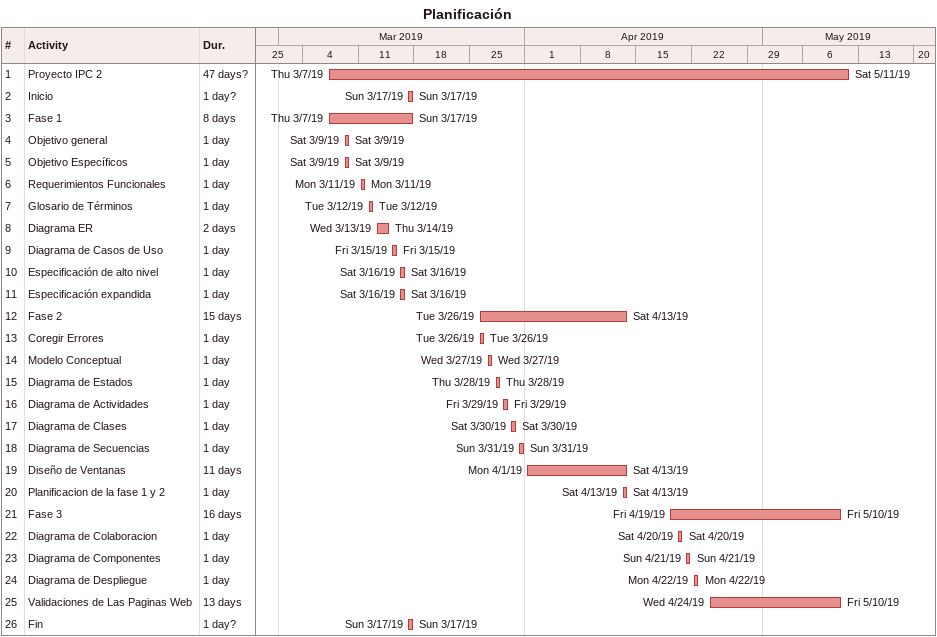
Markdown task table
Planificación

| ID | Task | Duration | Start | Finish |
|---|---|---|---|---|
| 1 | Proyecto IPC 2 | 47d? | 2019-03-07 | 2019-05-11 |
| 2 | Inicio | 1d? | 2019-03-17 | 2019-03-17 |
| 3 | Fase 1 | 8d | 2019-03-07 | 2019-03-17 |
| 4 | Objetivo general | 1d | 2019-03-09 | 2019-03-09 |
| 5 | Objetivo Específicos | 1d | 2019-03-09 | 2019-03-09 |
| 6 | Requerimientos Funcionales | 1d | 2019-03-11 | 2019-03-11 |
| 7 | Glosario de Términos | 1d | 2019-03-12 | 2019-03-12 |
| 8 | Diagrama ER | 2d | 2019-03-13 | 2019-03-14 |
| 9 | Diagrama de Casos de Uso | 1d | 2019-03-15 | 2019-03-15 |
| 10 | Especificación de alto nivel | 1d | 2019-03-16 | 2019-03-16 |
| 11 | Especificación expandida | 1d | 2019-03-16 | 2019-03-16 |
| 12 | Fase 2 | 15d | 2019-03-26 | 2019-04-13 |
| 13 | Coregir Errores | 1d | 2019-03-26 | 2019-03-26 |
| 14 | Modelo Conceptual | 1d | 2019-03-27 | 2019-03-27 |
| 15 | Diagrama de Estados | 1d | 2019-03-28 | 2019-03-28 |
| 16 | Diagrama de Actividades | 1d | 2019-03-29 | 2019-03-29 |
| 17 | Diagrama de Clases | 1d | 2019-03-30 | 2019-03-30 |
| 18 | Diagrama de Secuencias | 1d | 2019-03-31 | 2019-03-31 |
| 19 | Diseño de Ventanas | 11d | 2019-04-01 | 2019-04-13 |
| 20 | Planificacion de la fase 1 y 2 | 1d | 2019-04-13 | 2019-04-13 |
| 21 | Fase 3 | 16d | 2019-04-19 | 2019-05-10 |
| 22 | Diagrama de Colaboracion | 1d | 2019-04-20 | 2019-04-20 |
| 23 | Diagrama de Componentes | 1d | 2019-04-21 | 2019-04-21 |
| 24 | Diagrama de Despliegue | 1d | 2019-04-22 | 2019-04-22 |
| 25 | Validaciones de Las Paginas Web | 13d | 2019-04-24 | 2019-05-10 |
| 26 | Fin | 1d? | 2019-03-17 | 2019-03-17 |
